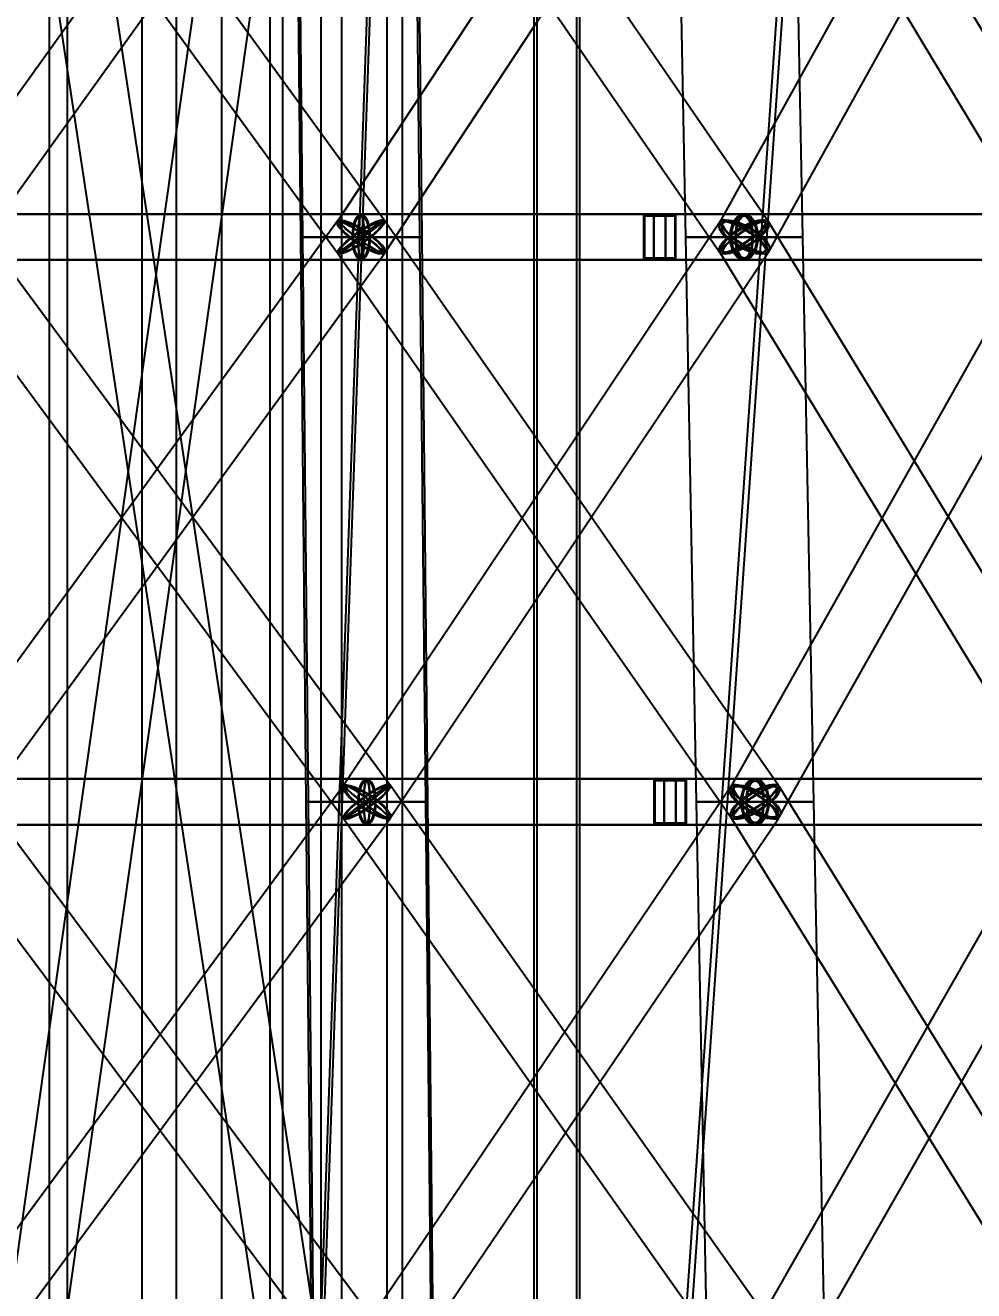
# Model space of a CAD drawing. Header units: millimetres. Extents: x -123812 to 252100, y -3000 to 639000.
# Drawn here: x 665 to 9060, y 355672 to 366874 of the extents above; entities that cross this region are included whole.
import ezdxf

# ---------------------------------------------------------------- set-up
doc = ezdxf.new("R2010")
doc.units = ezdxf.units.MM
for name, color, linetype, lineweight in [('D-STR-CORE', 7, 'Continuous', 25), ('D-STR-DECK', 7, 'Continuous', 25), ('D-STR-DIM', 7, 'Continuous', 13), ('D-STR-STRC', 7, 'Continuous', 25)]:
    doc.layers.add(name, color=color, linetype=linetype, lineweight=lineweight)
doc.styles.add('OpenSansCondensed-Light', font='OpenSansCondensed-Light.ttf')
doc.styles.add('TOWER_UNICODE', font='Arial Unicode.ttf')
doc.dimstyles.new('EZDXF', dxfattribs={"dimtxt": 0.25, "dimasz": 0.175, "dimexe": 0.375, "dimexo": 0.125, "dimgap": 0.1, "dimtad": 1, "dimlfac": 100, "dimzin": 12, "dimdsep": 46, "dimtxsty": 'OpenSansCondensed-Light', "dimblk": 'ARCHTICK', "dimcen": 2.5, "dimazin": 3, "dimtfac": 0.5, "dimtmove": 2, "dimatfit": 3})

# ---------------------------------------------------------------- blocks, each defined once
blk = doc.blocks.new('_ARCHTICK')
at = {"color": 0, "linetype": 'BYBLOCK', "const_width": 0.15}
blk.add_lwpolyline([(-0.5, -0.5), (0.5, 0.5)], dxfattribs=at)

msp = doc.modelspace()

# ---------------------------------------------------------------- linework, layer by layer
at = {"layer": 'D-STR-CORE'}
for points in [[(0, 100000), (0, 375000), (1035.3, 375000), (1035.3, 100000)], [(0, 100000), (0, 375000), (1035.3, 375000), (1035.3, 100000)], [(880, 100000), (880, 375000), (2000, 375000), (2000, 100000)], [(880, 100000), (880, 375000), (2000, 375000), (2000, 100000)], [(1700, 100000), (1700, 375000), (2828.4, 375000), (2828.4, 100000)], [(1700, 100000), (1700, 375000), (2828.4, 375000), (2828.4, 100000)], [(2404.2, 100000), (2404.2, 375000), (3464.1, 375000), (3464.1, 100000)], [(2404.2, 100000), (2404.2, 375000), (3464.1, 375000), (3464.1, 100000)], [(2944.5, 100000), (2944.5, 375000), (3863.7, 375000), (3863.7, 100000)], [(2944.5, 100000), (2944.5, 375000), (3863.7, 375000), (3863.7, 100000)], [(3284.1, 100000), (3284.1, 375000), (4000, 375000), (4000, 100000)], [(3284.1, 100000), (3284.1, 375000), (4000, 375000), (4000, 100000)]]:
    msp.add_lwpolyline(points, close=True, dxfattribs=at)
at = {"layer": 'D-STR-DECK'}
for points in [[(0, 355000), (0, 369000), (0, 371000), (3772.2, 371000), (3785.3, 369000), (3292.1, 355000)], [(0, 355000), (0, 369000), (0, 371000), (3772.2, 371000), (3785.3, 369000), (3292.1, 355000)], [(3268.6, 355000), (3761.8, 369000), (3748.7, 371000), (7479.9, 371000), (7505.8, 369000), (6527.8, 355000)], [(3268.6, 355000), (3761.8, 369000), (3748.7, 371000), (7479.9, 371000), (7505.8, 369000), (6527.8, 355000)], [(6481.3, 355000), (7459.2, 369000), (7433.3, 371000), (11059.6, 371000), (11097.8, 369000), (9651.9, 355000)], [(6481.3, 355000), (7459.2, 369000), (7433.3, 371000), (11059.6, 371000), (11097.8, 369000), (9651.9, 355000)]]:
    msp.add_lwpolyline(points, close=True, dxfattribs=at)
at = {"layer": 'D-STR-STRC'}
for points in [[(5572.6, 350000), (5572.6, 375000), (5565.6, 375012.7), (5545.3, 375024.5), (5513, 375034.6), (5471, 375042.4), (5421.9, 375047.2), (5369.4, 375048.9), (5316.8, 375047.2), (5267.8, 375042.4), (5225.7, 375034.6), (5193.4, 375024.5), (5173.1, 375012.7), (5166.2, 375000), (5166.2, 350000)], [(251.5, 349964.4), (3788.7, 374964.4), (3780.1, 374965.9), (3755, 374969.6), (3715, 374975.5), (3662.9, 374983), (3602.3, 374991.7), (3537.2, 375000.9), (3472.1, 375010.1), (3411.4, 375018.6), (3359.4, 375025.8), (3319.4, 375031.3), (3294.3, 375034.6), (3285.7, 375035.6), (-251.5, 350035.6)], [(-251.1, 374962), (3537.7, 349962), (3546.2, 349962), (3571.3, 349964.6), (3611.2, 349969.7), (3663.3, 349976.8), (3723.8, 349985.5), (3788.8, 349995.2), (3853.8, 350005.2), (3914.4, 350014.9), (3966.4, 350023.5), (4006.3, 350030.5), (4031.4, 350035.5), (4040, 350038), (251.1, 375038)], [(206.9, 364855.4), (3794.4, 369855.4), (3785.4, 369870.3), (3763, 369894.1), (3728.6, 369925.1), (3684.6, 369961.2), (3633.9, 370000), (3580.1, 370038.8), (3526.9, 370074.9), (3477.7, 370105.9), (3436, 370129.7), (3404.7, 370144.6), (3385.8, 370149.7), (3380.7, 370144.6), (-206.9, 365144.6)], [(-204.5, 369850.3), (3433.3, 364850.3), (3445.4, 364855.4), (3470.6, 364870.3), (3507.2, 364894.1), (3552.7, 364925.1), (3604, 364961.2), (3657.6, 365000), (3709.9, 365038.8), (3757.3, 365074.9), (3796.5, 365105.9), (3824.9, 365129.7), (3840.5, 365144.6), (3842.4, 365149.7), (204.5, 370149.7)], [(3378.8, 369855.4), (6819, 364855.4), (6834.3, 364850.3), (6862.8, 364855.4), (6902.6, 364870.3), (6950.9, 364894.1), (7004.4, 364925.1), (7059.5, 364961.2), (7112.4, 365000), (7159.6, 365038.8), (7197.8, 365074.9), (7224.4, 365105.9), (7237.6, 365129.7), (7236.5, 365144.6), (3796.3, 370144.6)], [(6723.4, 370144.6), (3430.7, 365144.6), (3422.8, 365129.7), (3429.5, 365105.9), (3450.5, 365074.9), (3484.2, 365038.8), (3528.4, 365000), (3580, 364961.2), (3635.6, 364925.1), (3691.4, 364894.1), (3743.5, 364870.3), (3788.3, 364855.4), (3823, 364850.3), (3845, 364855.4), (7137.7, 369855.4)], [(6712.2, 369870.3), (9720.4, 364870.3), (9738.2, 364855.4), (9769.6, 364850.3), (9812.6, 364855.4), (9864.2, 364870.3), (9920.8, 364894.1), (9978.7, 364925.1), (10033.9, 364961.2), (10082.5, 365000), (10121.4, 365038.8), (10147.9, 365074.9), (10160, 365105.9), (10157.1, 365129.7), (7148.9, 370129.7)], [(9583.7, 370129.7), (6810.2, 365129.7), (6800.8, 365105.9), (6806.9, 365074.9), (6828, 365038.8), (6862.7, 365000), (6908.7, 364961.2), (6962.8, 364925.1), (7021.3, 364894.1), (7080.3, 364870.3), (7135.7, 364855.4), (7183.7, 364850.3), (7221.1, 364855.4), (7245.4, 364870.3), (10018.9, 369870.3)], [(0, 364796.8), (3637.8, 364796.8), (3644.7, 364803.7), (3651.1, 364824), (3656.6, 364856.3), (3660.8, 364898.4), (3663.5, 364947.4), (3664.4, 365000), (3663.5, 365052.6), (3660.8, 365101.6), (3656.6, 365143.7), (3651.1, 365176), (3644.7, 365196.3), (3637.8, 365203.2), (0, 365203.2)], [(0, 364796.8), (3637.8, 364796.8), (3644.7, 364803.7), (3651.1, 364824), (3656.6, 364856.3), (3660.8, 364898.4), (3663.5, 364947.4), (3664.4, 365000), (3663.5, 365052.6), (3660.8, 365101.6), (3656.6, 365143.7), (3651.1, 365176), (3644.7, 365196.3), (3637.8, 365203.2), (0, 365203.2)], [(9938.8, 365203.2), (7027.8, 365203.2), (6995.8, 365196.3), (6965.9, 365176), (6940.3, 365143.7), (6920.7, 365101.6), (6908.3, 365052.6), (6904.1, 365000), (6908.3, 364947.4), (6920.7, 364898.4), (6940.3, 364856.3), (6965.9, 364824), (6995.8, 364803.7), (7027.8, 364796.8), (9938.8, 364796.8)], [(9938.8, 365203.2), (7027.8, 365203.2), (6995.8, 365196.3), (6965.9, 365176), (6940.3, 365143.7), (6920.7, 365101.6), (6908.3, 365052.6), (6904.1, 365000), (6908.3, 364947.4), (6920.7, 364898.4), (6940.3, 364856.3), (6965.9, 364824), (6995.8, 364803.7), (7027.8, 364796.8), (9938.8, 364796.8)], [(205.9, 359854.1), (3843.7, 364854.1), (3834.8, 364869.2), (3812.5, 364893.2), (3778.3, 364924.5), (3734.5, 364960.9), (3684.1, 365000), (3630.5, 365039.1), (3577.5, 365075.5), (3528.6, 365106.8), (3487.1, 365130.8), (3455.9, 365145.9), (3437.1, 365151.1), (3431.9, 365145.9), (-205.9, 360145.9)], [(-203.5, 364848.9), (3484.6, 359848.9), (3496.7, 359854.1), (3521.9, 359869.2), (3558.4, 359893.2), (3603.7, 359924.5), (3654.8, 359960.9), (3708.2, 360000), (3760.2, 360039.1), (3807.3, 360075.5), (3846.2, 360106.8), (3874.4, 360130.8), (3890, 360145.9), (3891.7, 360151.1), (203.5, 365151.1)], [(10293.9, 360130.8), (7245.4, 365130.8), (7227.5, 365145.9), (7196, 365151.1), (7153, 365145.9), (7101.5, 365130.8), (7045, 365106.8), (6987.3, 365075.5), (6932.3, 365039.1), (6883.9, 365000), (6845.2, 364960.9), (6819, 364924.5), (6807, 364893.2), (6810.1, 364869.2), (9858.6, 359869.2)], [(9721.8, 365130.8), (6908.1, 360130.8), (6898.6, 360106.8), (6904.5, 360075.5), (6925.5, 360039.1), (6960.1, 360000), (7005.9, 359960.9), (7059.8, 359924.5), (7118.2, 359893.2), (7177, 359869.2), (7232.3, 359854.1), (7280.3, 359848.9), (7317.7, 359854.1), (7341.9, 359869.2), (10155.7, 364869.2)], [(204.9, 354852.8), (3893.1, 359852.8), (3884.3, 359868), (3862, 359892.2), (3828, 359923.8), (3784.4, 359960.6), (3734.2, 360000), (3680.9, 360039.4), (3628.1, 360076.2), (3579.4, 360107.8), (3538.1, 360132), (3507.1, 360147.2), (3488.3, 360152.4), (3483.2, 360147.2), (-204.9, 355147.2)], [(-202.6, 359847.6), (3535.9, 354847.6), (3548.1, 354852.8), (3573.2, 354868), (3609.5, 354892.2), (3654.7, 354923.8), (3705.6, 354960.6), (3758.7, 355000), (3810.4, 355039.4), (3857.2, 355076.2), (3896, 355107.8), (3924, 355132), (3939.4, 355147.2), (3941, 355152.4), (202.6, 360152.4)], [(0, 359796.8), (3688.2, 359796.8), (3695, 359803.7), (3701.4, 359824), (3706.9, 359856.3), (3711.1, 359898.4), (3713.8, 359947.4), (3714.7, 360000), (3713.8, 360052.6), (3711.1, 360101.6), (3706.9, 360143.7), (3701.4, 360176), (3695, 360196.3), (3688.2, 360203.2), (0, 360203.2)], [(0, 359796.8), (3688.2, 359796.8), (3695, 359803.7), (3701.4, 359824), (3706.9, 359856.3), (3711.1, 359898.4), (3713.8, 359947.4), (3714.7, 360000), (3713.8, 360052.6), (3711.1, 360101.6), (3706.9, 360143.7), (3701.4, 360176), (3695, 360196.3), (3688.2, 360203.2), (0, 360203.2)], [(7429.2, 355147.2), (3895.1, 360147.2), (3879.6, 360152.4), (3851.1, 360147.2), (3811.5, 360132), (3763.5, 360107.8), (3710.3, 360076.2), (3655.6, 360039.4), (3603.2, 360000), (3556.5, 359960.6), (3518.8, 359923.8), (3492.7, 359892.2), (3479.8, 359868), (3481.2, 359852.8), (7015.3, 354852.8)], [(3944, 354852.8), (7330.5, 359852.8), (7338.5, 359868), (7331.9, 359892.2), (7311.3, 359923.8), (7277.9, 359960.6), (7234.1, 360000), (7182.9, 360039.4), (7127.8, 360076.2), (7072.4, 360107.8), (7020.7, 360132), (6976, 360147.2), (6941.5, 360152.4), (6919.5, 360147.2), (3533, 355147.2)], [(10430.7, 355132), (7342, 360132), (7323.9, 360147.2), (7292.3, 360152.4), (7249.4, 360147.2), (7197.9, 360132), (7141.5, 360107.8), (7083.9, 360076.2), (7029.2, 360039.4), (6980.9, 360000), (6942.5, 359960.6), (6916.6, 359923.8), (6904.8, 359892.2), (6908, 359868), (9996.8, 354868)], [(10076.3, 360203.2), (7125, 360203.2), (7093, 360196.3), (7063.1, 360176), (7037.5, 360143.7), (7017.9, 360101.6), (7005.5, 360052.6), (7001.3, 360000), (7005.5, 359947.4), (7017.9, 359898.4), (7037.5, 359856.3), (7063.1, 359824), (7093, 359803.7), (7125, 359796.8), (10076.3, 359796.8)], [(10076.3, 360203.2), (7125, 360203.2), (7093, 360196.3), (7063.1, 360176), (7037.5, 360143.7), (7017.9, 360101.6), (7005.5, 360052.6), (7001.3, 360000), (7005.5, 359947.4), (7017.9, 359898.4), (7037.5, 359856.3), (7063.1, 359824), (7093, 359803.7), (7125, 359796.8), (10076.3, 359796.8)], [(7438.5, 354868), (10292.6, 359868), (10302.1, 359892.2), (10296.3, 359923.8), (10275.5, 359960.6), (10241.1, 360000), (10195.4, 360039.4), (10141.7, 360076.2), (10083.4, 360107.8), (10024.7, 360132), (9969.6, 360147.2), (9921.6, 360152.4), (9884.3, 360147.2), (9860, 360132), (7005.9, 355132)]]:
    msp.add_lwpolyline(points, dxfattribs=at)
for points in [[(5191.6, 350000), (5547.2, 350000), (5547.2, 375000), (5191.6, 375000)], [(5191.6, 350000), (5547.2, 350000), (5547.2, 375000), (5191.6, 375000)], [(3050.2, 370000), (3099.4, 365000), (4176.3, 365000), (4124.8, 370000)], [(3067.6, 370000), (3117.4, 365000), (4158.2, 365000), (4107.5, 370000)], [(6410.6, 370000), (6507.4, 365000), (7548.2, 365000), (7450.5, 370000)], [(6410.6, 370000), (6507.4, 365000), (7548.2, 365000), (7450.5, 370000)], [(-51.8, 364800), (6331.9, 364800), (6331.9, 365200), (-51.8, 365200)], [(-51.8, 364800), (6331.9, 364800), (6331.9, 365200), (-51.8, 365200)], [(3560.1, 365000), (3562.7, 364947.4), (3570.5, 364898.4), (3582.9, 364856.3), (3599, 364824), (3617.7, 364803.7), (3637.8, 364796.8), (7027.8, 364796.8), (7047.9, 364803.7), (7066.7, 364824), (7082.8, 364856.3), (7095.1, 364898.4), (7102.9, 364947.4), (7105.5, 365000), (7102.9, 365052.6), (7095.1, 365101.6), (7082.8, 365143.7), (7066.7, 365176), (7047.9, 365196.3), (7027.8, 365203.2), (3637.8, 365203.2), (3617.7, 365196.3), (3599, 365176), (3582.9, 365143.7), (3570.5, 365101.6), (3562.7, 365052.6)], [(3715.6, 365000), (3713, 364947.4), (3705.2, 364898.4), (3692.8, 364856.3), (3676.7, 364824), (3658, 364803.7), (3637.8, 364796.8), (3617.7, 364803.7), (3599, 364824), (3582.9, 364856.3), (3570.5, 364898.4), (3562.7, 364947.4), (3560.1, 365000), (3562.7, 365052.6), (3570.5, 365101.6), (3582.9, 365143.7), (3599, 365176), (3617.7, 365196.3), (3637.8, 365203.2), (3658, 365196.3), (3676.7, 365176), (3692.8, 365143.7), (3705.2, 365101.6), (3713, 365052.6)], [(3560.1, 365000), (3562.7, 364947.4), (3570.5, 364898.4), (3582.9, 364856.3), (3599, 364824), (3617.7, 364803.7), (3637.8, 364796.8), (7027.8, 364796.8), (7047.9, 364803.7), (7066.7, 364824), (7082.8, 364856.3), (7095.1, 364898.4), (7102.9, 364947.4), (7105.5, 365000), (7102.9, 365052.6), (7095.1, 365101.6), (7082.8, 365143.7), (7066.7, 365176), (7047.9, 365196.3), (7027.8, 365203.2), (3637.8, 365203.2), (3617.7, 365196.3), (3599, 365176), (3582.9, 365143.7), (3570.5, 365101.6), (3562.7, 365052.6)], [(3715.6, 365000), (3713, 364947.4), (3705.2, 364898.4), (3692.8, 364856.3), (3676.7, 364824), (3658, 364803.7), (3637.8, 364796.8), (3617.7, 364803.7), (3599, 364824), (3582.9, 364856.3), (3570.5, 364898.4), (3562.7, 364947.4), (3560.1, 365000), (3562.7, 365052.6), (3570.5, 365101.6), (3582.9, 365143.7), (3599, 365176), (3617.7, 365196.3), (3637.8, 365203.2), (3658, 365196.3), (3676.7, 365176), (3692.8, 365143.7), (3705.2, 365101.6), (3713, 365052.6)], [(3709.5, 365000), (3707, 364951.5), (3699.9, 364906.4), (3688.5, 364867.6), (3673.7, 364837.9), (3656.4, 364819.2), (3637.8, 364812.8), (3619.3, 364819.2), (3602, 364837.9), (3587.2, 364867.6), (3575.8, 364906.4), (3568.6, 364951.5), (3566.2, 365000), (3568.6, 365048.5), (3575.8, 365093.6), (3587.2, 365132.4), (3602, 365162.1), (3619.3, 365180.8), (3637.8, 365187.2), (3656.4, 365180.8), (3673.7, 365162.1), (3688.5, 365132.4), (3699.9, 365093.6), (3707, 365048.5)], [(3709.5, 365000), (3707, 364951.5), (3699.9, 364906.4), (3688.5, 364867.6), (3673.7, 364837.9), (3656.4, 364819.2), (3637.8, 364812.8), (3619.3, 364819.2), (3602, 364837.9), (3587.2, 364867.6), (3575.8, 364906.4), (3568.6, 364951.5), (3566.2, 365000), (3568.6, 365048.5), (3575.8, 365093.6), (3587.2, 365132.4), (3602, 365162.1), (3619.3, 365180.8), (3637.8, 365187.2), (3656.4, 365180.8), (3673.7, 365162.1), (3688.5, 365132.4), (3699.9, 365093.6), (3707, 365048.5)], [(3664.4, 365000), (3663.5, 364947.4), (3660.8, 364898.4), (3656.6, 364856.3), (3651.1, 364824), (3644.7, 364803.7), (3637.8, 364796.8), (3631, 364803.7), (3624.6, 364824), (3619.1, 364856.3), (3614.9, 364898.4), (3612.2, 364947.4), (3611.3, 365000), (3612.2, 365052.6), (3614.9, 365101.6), (3619.1, 365143.7), (3624.6, 365176), (3631, 365196.3), (3637.8, 365203.2), (3644.7, 365196.3), (3651.1, 365176), (3656.6, 365143.7), (3660.8, 365101.6), (3663.5, 365052.6)], [(3664.4, 365000), (3663.5, 364947.4), (3660.8, 364898.4), (3656.6, 364856.3), (3651.1, 364824), (3644.7, 364803.7), (3637.8, 364796.8), (3631, 364803.7), (3624.6, 364824), (3619.1, 364856.3), (3614.9, 364898.4), (3612.2, 364947.4), (3611.3, 365000), (3612.2, 365052.6), (3614.9, 365101.6), (3619.1, 365143.7), (3624.6, 365176), (3631, 365196.3), (3637.8, 365203.2), (3644.7, 365196.3), (3651.1, 365176), (3656.6, 365143.7), (3660.8, 365101.6), (3663.5, 365052.6)], [(3662.3, 365000), (3661.4, 364951.5), (3659, 364906.4), (3655.1, 364867.6), (3650.1, 364837.9), (3644.2, 364819.2), (3637.8, 364812.8), (3631.5, 364819.2), (3625.6, 364837.9), (3620.6, 364867.6), (3616.7, 364906.4), (3614.2, 364951.5), (3613.4, 365000), (3614.2, 365048.5), (3616.7, 365093.6), (3620.6, 365132.4), (3625.6, 365162.1), (3631.5, 365180.8), (3637.8, 365187.2), (3644.2, 365180.8), (3650.1, 365162.1), (3655.1, 365132.4), (3659, 365093.6), (3661.4, 365048.5)], [(3662.3, 365000), (3661.4, 364951.5), (3659, 364906.4), (3655.1, 364867.6), (3650.1, 364837.9), (3644.2, 364819.2), (3637.8, 364812.8), (3631.5, 364819.2), (3625.6, 364837.9), (3620.6, 364867.6), (3616.7, 364906.4), (3614.2, 364951.5), (3613.4, 365000), (3614.2, 365048.5), (3616.7, 365093.6), (3620.6, 365132.4), (3625.6, 365162.1), (3631.5, 365180.8), (3637.8, 365187.2), (3644.2, 365180.8), (3650.1, 365162.1), (3655.1, 365132.4), (3659, 365093.6), (3661.4, 365048.5)], [(6138.7, 364800), (11018.9, 364800), (11018.9, 365200), (6138.7, 365200)], [(6138.7, 365200), (6421.5, 365200), (6421.5, 364800), (6138.7, 364800)], [(6138.7, 364800), (11018.9, 364800), (11018.9, 365200), (6138.7, 365200)], [(6138.7, 365200), (6421.5, 365200), (6421.5, 364800), (6138.7, 364800)], [(6147.2, 365188), (6413.1, 365188), (6413.1, 364812), (6147.2, 364812)], [(6147.2, 365188), (6413.1, 365188), (6413.1, 364812), (6147.2, 364812)], [(6228.4, 365200), (6331.9, 365200), (6331.9, 364800), (6228.4, 364800)], [(6228.4, 365200), (6331.9, 365200), (6331.9, 364800), (6228.4, 364800)], [(6231.5, 365188), (6328.8, 365188), (6328.8, 364812), (6231.5, 364812)], [(6231.5, 365188), (6328.8, 365188), (6328.8, 364812), (6231.5, 364812)], [(7151.5, 365000), (7147.3, 364947.4), (7134.9, 364898.4), (7115.2, 364856.3), (7089.6, 364824), (7059.8, 364803.7), (7027.8, 364796.8), (6995.8, 364803.7), (6965.9, 364824), (6940.3, 364856.3), (6920.7, 364898.4), (6908.3, 364947.4), (6904.1, 365000), (6908.3, 365052.6), (6920.7, 365101.6), (6940.3, 365143.7), (6965.9, 365176), (6995.8, 365196.3), (7027.8, 365203.2), (7059.8, 365196.3), (7089.6, 365176), (7115.2, 365143.7), (7134.9, 365101.6), (7147.3, 365052.6)], [(7151.5, 365000), (7147.3, 364947.4), (7134.9, 364898.4), (7115.2, 364856.3), (7089.6, 364824), (7059.8, 364803.7), (7027.8, 364796.8), (6995.8, 364803.7), (6965.9, 364824), (6940.3, 364856.3), (6920.7, 364898.4), (6908.3, 364947.4), (6904.1, 365000), (6908.3, 365052.6), (6920.7, 365101.6), (6940.3, 365143.7), (6965.9, 365176), (6995.8, 365196.3), (7027.8, 365203.2), (7059.8, 365196.3), (7089.6, 365176), (7115.2, 365143.7), (7134.9, 365101.6), (7147.3, 365052.6)], [(7141.7, 365000), (7137.9, 364951.5), (7126.5, 364906.4), (7108.4, 364867.6), (7084.8, 364837.9), (7057.3, 364819.2), (7027.8, 364812.8), (6998.3, 364819.2), (6970.8, 364837.9), (6947.2, 364867.6), (6929.1, 364906.4), (6917.7, 364951.5), (6913.8, 365000), (6917.7, 365048.5), (6929.1, 365093.6), (6947.2, 365132.4), (6970.8, 365162.1), (6998.3, 365180.8), (7027.8, 365187.2), (7057.3, 365180.8), (7084.8, 365162.1), (7108.4, 365132.4), (7126.5, 365093.6), (7137.9, 365048.5)], [(7141.7, 365000), (7137.9, 364951.5), (7126.5, 364906.4), (7108.4, 364867.6), (7084.8, 364837.9), (7057.3, 364819.2), (7027.8, 364812.8), (6998.3, 364819.2), (6970.8, 364837.9), (6947.2, 364867.6), (6929.1, 364906.4), (6917.7, 364951.5), (6913.8, 365000), (6917.7, 365048.5), (6929.1, 365093.6), (6947.2, 365132.4), (6970.8, 365162.1), (6998.3, 365180.8), (7027.8, 365187.2), (7057.3, 365180.8), (7084.8, 365162.1), (7108.4, 365132.4), (7126.5, 365093.6), (7137.9, 365048.5)], [(7105.5, 365000), (7102.9, 364947.4), (7095.1, 364898.4), (7082.8, 364856.3), (7066.7, 364824), (7047.9, 364803.7), (7027.8, 364796.8), (7007.7, 364803.7), (6988.9, 364824), (6972.8, 364856.3), (6960.4, 364898.4), (6952.7, 364947.4), (6950, 365000), (6952.7, 365052.6), (6960.4, 365101.6), (6972.8, 365143.7), (6988.9, 365176), (7007.7, 365196.3), (7027.8, 365203.2), (7047.9, 365196.3), (7066.7, 365176), (7082.8, 365143.7), (7095.1, 365101.6), (7102.9, 365052.6)], [(7105.5, 365000), (7102.9, 364947.4), (7095.1, 364898.4), (7082.8, 364856.3), (7066.7, 364824), (7047.9, 364803.7), (7027.8, 364796.8), (7007.7, 364803.7), (6988.9, 364824), (6972.8, 364856.3), (6960.4, 364898.4), (6952.7, 364947.4), (6950, 365000), (6952.7, 365052.6), (6960.4, 365101.6), (6972.8, 365143.7), (6988.9, 365176), (7007.7, 365196.3), (7027.8, 365203.2), (7047.9, 365196.3), (7066.7, 365176), (7082.8, 365143.7), (7095.1, 365101.6), (7102.9, 365052.6)], [(7099.4, 365000), (7097, 364951.5), (7089.8, 364906.4), (7078.4, 364867.6), (7063.6, 364837.9), (7046.3, 364819.2), (7027.8, 364812.8), (7009.2, 364819.2), (6992, 364837.9), (6977.1, 364867.6), (6965.7, 364906.4), (6958.6, 364951.5), (6956.1, 365000), (6958.6, 365048.5), (6965.7, 365093.6), (6977.1, 365132.4), (6992, 365162.1), (7009.2, 365180.8), (7027.8, 365187.2), (7046.3, 365180.8), (7063.6, 365162.1), (7078.4, 365132.4), (7089.8, 365093.6), (7097, 365048.5)], [(7099.4, 365000), (7097, 364951.5), (7089.8, 364906.4), (7078.4, 364867.6), (7063.6, 364837.9), (7046.3, 364819.2), (7027.8, 364812.8), (7009.2, 364819.2), (6992, 364837.9), (6977.1, 364867.6), (6965.7, 364906.4), (6958.6, 364951.5), (6956.1, 365000), (6958.6, 365048.5), (6965.7, 365093.6), (6977.1, 365132.4), (6992, 365162.1), (7009.2, 365180.8), (7027.8, 365187.2), (7046.3, 365180.8), (7063.6, 365162.1), (7078.4, 365132.4), (7089.8, 365093.6), (7097, 365048.5)], [(3528.4, 365000), (3580, 364961.2), (3635.6, 364925.1), (3691.4, 364894.1), (3743.5, 364870.3), (3788.3, 364855.4), (3823, 364850.3), (3845, 364855.4), (3852.9, 364870.3), (3846.2, 364894.1), (3825.2, 364925.1), (3791.5, 364961.2), (3747.3, 365000), (3695.7, 365038.8), (3640.1, 365074.9), (3584.3, 365105.9), (3532.2, 365129.7), (3487.3, 365144.6), (3452.7, 365149.7), (3430.7, 365144.6), (3422.8, 365129.7), (3429.5, 365105.9), (3450.5, 365074.9), (3484.2, 365038.8)], [(3428.8, 364869.2), (3430, 364854.1), (6917.1, 359854.1), (6932.5, 359848.9), (6961.1, 359854.1), (7000.7, 359869.2), (7048.9, 359893.2), (7102.2, 359924.5), (7157.1, 359960.9), (7209.8, 360000), (7256.8, 360039.1), (7294.7, 360075.5), (7321.1, 360106.8), (7334.1, 360130.8), (7332.9, 360145.9), (3845.7, 365145.9), (3830.3, 365151.1), (3801.8, 365145.9), (3762.1, 365130.8), (3713.9, 365106.8), (3660.6, 365075.5), (3605.7, 365039.1), (3553, 365000), (3506.1, 364960.9), (3468.1, 364924.5), (3441.8, 364893.2)], [(3722.7, 365000), (3670, 364960.9), (3615.1, 364924.5), (3561.8, 364893.2), (3513.6, 364869.2), (3473.9, 364854.1), (3445.4, 364848.9), (3430, 364854.1), (3428.8, 364869.2), (3441.8, 364893.2), (3468.1, 364924.5), (3506.1, 364960.9), (3553, 365000), (3605.7, 365039.1), (3660.6, 365075.5), (3713.9, 365106.8), (3762.1, 365130.8), (3801.8, 365145.9), (3830.3, 365151.1), (3845.7, 365145.9), (3846.9, 365130.8), (3833.9, 365106.8), (3807.5, 365075.5), (3769.6, 365039.1)], [(3684.1, 365000), (3734.5, 364960.9), (3778.3, 364924.5), (3812.5, 364893.2), (3834.8, 364869.2), (3843.7, 364854.1), (3838.6, 364848.9), (3819.8, 364854.1), (3788.6, 364869.2), (3747.1, 364893.2), (3698.2, 364924.5), (3645.2, 364960.9), (3591.6, 365000), (3541.2, 365039.1), (3497.4, 365075.5), (3463.2, 365106.8), (3440.9, 365130.8), (3431.9, 365145.9), (3437.1, 365151.1), (3455.9, 365145.9), (3487.1, 365130.8), (3528.6, 365106.8), (3577.5, 365075.5), (3630.5, 365039.1)], [(3618, 365000), (3565.8, 364961.2), (3518.4, 364925.1), (3479.2, 364894.1), (3450.8, 364870.3), (3435.1, 364855.4), (3433.3, 364850.3), (3445.4, 364855.4), (3470.6, 364870.3), (3507.2, 364894.1), (3552.7, 364925.1), (3604, 364961.2), (3657.6, 365000), (3709.9, 365038.8), (3757.3, 365074.9), (3796.5, 365105.9), (3824.9, 365129.7), (3840.5, 365144.6), (3842.4, 365149.7), (3830.3, 365144.6), (3805.1, 365129.7), (3768.5, 365105.9), (3723, 365074.9), (3671.7, 365038.8)], [(3539.2, 365000), (3585.7, 364965.1), (3635.8, 364932.5), (3686.1, 364904.5), (3733.1, 364883.1), (3773.5, 364869.6), (3804.8, 364865), (3824.6, 364869.6), (3831.7, 364883.1), (3825.7, 364904.5), (3806.8, 364932.5), (3776.4, 364965.1), (3736.5, 365000), (3690, 365034.9), (3639.9, 365067.5), (3589.6, 365095.5), (3542.6, 365116.9), (3502.2, 365130.4), (3470.9, 365135), (3451.1, 365130.4), (3443.9, 365116.9), (3450, 365095.5), (3468.9, 365067.5), (3499.3, 365034.9)], [(3714.3, 365000), (3666.8, 364964.7), (3617.3, 364931.9), (3569.2, 364903.7), (3525.8, 364882), (3490, 364868.4), (3464.3, 364863.8), (3450.4, 364868.4), (3449.3, 364882), (3461.1, 364903.7), (3484.8, 364931.9), (3519.1, 364964.7), (3561.4, 365000), (3608.9, 365035.3), (3658.4, 365068.1), (3706.5, 365096.3), (3749.9, 365118), (3785.6, 365131.6), (3811.4, 365136.2), (3825.2, 365131.6), (3826.4, 365118), (3814.6, 365096.3), (3790.8, 365068.1), (3756.6, 365035.3)], [(3679.5, 365000), (3725, 364964.7), (3764.4, 364931.9), (3795.3, 364903.7), (3815.4, 364882), (3823.5, 364868.4), (3818.9, 364863.8), (3801.9, 364868.4), (3773.8, 364882), (3736.4, 364903.7), (3692.3, 364931.9), (3644.4, 364964.7), (3596.2, 365000), (3550.7, 365035.3), (3511.2, 365068.1), (3480.4, 365096.3), (3460.2, 365118), (3452.2, 365131.6), (3456.8, 365136.2), (3473.8, 365131.6), (3501.9, 365118), (3539.3, 365096.3), (3583.4, 365068.1), (3631.3, 365035.3)], [(3620, 365000), (3572.9, 364965.1), (3530.2, 364932.5), (3494.8, 364904.5), (3469.2, 364883.1), (3455.1, 364869.6), (3453.4, 364865), (3464.3, 364869.6), (3487.1, 364883.1), (3520.1, 364904.5), (3561.1, 364932.5), (3607.4, 364965.1), (3655.7, 365000), (3702.8, 365034.9), (3745.5, 365067.5), (3780.9, 365095.5), (3806.5, 365116.9), (3820.6, 365130.4), (3822.3, 365135), (3811.4, 365130.4), (3788.6, 365116.9), (3755.6, 365095.5), (3714.6, 365067.5), (3668.3, 365034.9)], [(3473.9, 360130.8), (3480.6, 360106.8), (3501.4, 360075.5), (3534.9, 360039.1), (3578.9, 360000), (3630.3, 359960.9), (3685.7, 359924.5), (3741.2, 359893.2), (3793.1, 359869.2), (3837.9, 359854.1), (3872.5, 359848.9), (3894.5, 359854.1), (7234.1, 364854.1), (7242, 364869.2), (7235.4, 364893.2), (7214.6, 364924.5), (7181.1, 364960.9), (7137.1, 365000), (7085.6, 365039.1), (7030.3, 365075.5), (6974.7, 365106.8), (6922.8, 365130.8), (6878, 365145.9), (6843.5, 365151.1), (6821.5, 365145.9), (3481.9, 360145.9)], [(6862.7, 365000), (6908.7, 364961.2), (6962.8, 364925.1), (7021.3, 364894.1), (7080.3, 364870.3), (7135.7, 364855.4), (7183.7, 364850.3), (7221.1, 364855.4), (7245.4, 364870.3), (7254.8, 364894.1), (7248.7, 364925.1), (7227.6, 364961.2), (7192.8, 365000), (7146.8, 365038.8), (7092.7, 365074.9), (7034.2, 365105.9), (6975.3, 365129.7), (6919.9, 365144.6), (6871.8, 365149.7), (6834.4, 365144.6), (6810.2, 365129.7), (6800.8, 365105.9), (6806.9, 365074.9), (6828, 365038.8)], [(7171.7, 365000), (7123.2, 364960.9), (7068.3, 364924.5), (7010.6, 364893.2), (6954, 364869.2), (6902.5, 364854.1), (6859.5, 364848.9), (6828, 364854.1), (6810.1, 364869.2), (6807, 364893.2), (6819, 364924.5), (6845.2, 364960.9), (6883.9, 365000), (6932.3, 365039.1), (6987.3, 365075.5), (7045, 365106.8), (7101.5, 365130.8), (7153, 365145.9), (7196, 365151.1), (7227.5, 365145.9), (7245.4, 365130.8), (7248.5, 365106.8), (7236.5, 365075.5), (7210.3, 365039.1)], [(7137.1, 365000), (7181.1, 364960.9), (7214.6, 364924.5), (7235.4, 364893.2), (7242, 364869.2), (7234.1, 364854.1), (7212.1, 364848.9), (7177.5, 364854.1), (7132.7, 364869.2), (7080.8, 364893.2), (7025.3, 364924.5), (6969.9, 364960.9), (6918.5, 365000), (6874.5, 365039.1), (6841, 365075.5), (6820.2, 365106.8), (6813.5, 365130.8), (6821.5, 365145.9), (6843.5, 365151.1), (6878, 365145.9), (6922.8, 365130.8), (6974.7, 365106.8), (7030.3, 365075.5), (7085.6, 365039.1)], [(6943.1, 365000), (6895.9, 364961.2), (6857.7, 364925.1), (6831.1, 364894.1), (6817.9, 364870.3), (6819, 364855.4), (6834.3, 364850.3), (6862.8, 364855.4), (6902.6, 364870.3), (6950.9, 364894.1), (7004.4, 364925.1), (7059.5, 364961.2), (7112.4, 365000), (7159.6, 365038.8), (7197.8, 365074.9), (7224.4, 365105.9), (7237.6, 365129.7), (7236.5, 365144.6), (7221.2, 365149.7), (7192.7, 365144.6), (7153, 365129.7), (7104.7, 365105.9), (7051.2, 365074.9), (6996.1, 365038.8)], [(6879, 365000), (6920.4, 364965.1), (6969.2, 364932.5), (7022, 364904.5), (7075.1, 364883.1), (7125.1, 364869.6), (7168.4, 364865), (7202.1, 364869.6), (7223.9, 364883.1), (7232.4, 364904.5), (7227, 364932.5), (7207.9, 364965.1), (7176.6, 365000), (7135.1, 365034.9), (7086.4, 365067.5), (7033.6, 365095.5), (6980.4, 365116.9), (6930.5, 365130.4), (6887.2, 365135), (6853.5, 365130.4), (6831.6, 365116.9), (6823.1, 365095.5), (6828.6, 365067.5), (6847.6, 365034.9)], [(7157.5, 365000), (7113.8, 364964.7), (7064.3, 364931.9), (7012.3, 364903.7), (6961.3, 364882), (6914.8, 364868.4), (6876.1, 364863.8), (6847.7, 364868.4), (6831.5, 364882), (6828.8, 364903.7), (6839.6, 364931.9), (6863.2, 364964.7), (6898, 365000), (6941.7, 365035.3), (6991.3, 365068.1), (7043.3, 365096.3), (7094.3, 365118), (7140.7, 365131.6), (7179.5, 365136.2), (7207.9, 365131.6), (7224, 365118), (7226.8, 365096.3), (7216, 365068.1), (7192.4, 365035.3)], [(7126.3, 365000), (7166, 364964.7), (7196.2, 364931.9), (7215, 364903.7), (7221, 364882), (7213.8, 364868.4), (7193.9, 364863.8), (7162.8, 364868.4), (7122.4, 364882), (7075.6, 364903.7), (7025.5, 364931.9), (6975.6, 364964.7), (6929.2, 365000), (6889.6, 365035.3), (6859.4, 365068.1), (6840.6, 365096.3), (6834.6, 365118), (6841.8, 365131.6), (6861.6, 365136.2), (6892.8, 365131.6), (6933.1, 365118), (6980, 365096.3), (7030, 365068.1), (7080, 365035.3)], [(6951.4, 365000), (6908.9, 364965.1), (6874.5, 364932.5), (6850.5, 364904.5), (6838.6, 364883.1), (6839.6, 364869.6), (6853.4, 364865), (6879.1, 364869.6), (6914.9, 364883.1), (6958.4, 364904.5), (7006.7, 364932.5), (7056.4, 364965.1), (7104.1, 365000), (7146.6, 365034.9), (7181.1, 365067.5), (7205.1, 365095.5), (7217, 365116.9), (7216, 365130.4), (7202.2, 365135), (7176.5, 365130.4), (7140.6, 365116.9), (7097.1, 365095.5), (7048.9, 365067.5), (6999.2, 365034.9)], [(3099.4, 365000), (3148.6, 360000), (4227.8, 360000), (4176.3, 365000)], [(4176.3, 365000), (4158, 365000), (4104.2, 365000), (4018.6, 365000), (3907.1, 365000), (3777.2, 365000), (3637.8, 365000), (3498.5, 365000), (3368.6, 365000), (3257.1, 365000), (3171.5, 365000), (3117.7, 365000), (3099.4, 365000), (3117.7, 365000), (3171.5, 365000), (3257.1, 365000), (3368.6, 365000), (3498.5, 365000), (3637.8, 365000), (3777.2, 365000), (3907.1, 365000), (4018.6, 365000), (4104.2, 365000), (4158, 365000)], [(3117.4, 365000), (3167.3, 360000), (4209, 360000), (4158.2, 365000)], [(4158.2, 365000), (4140.5, 365000), (4088.5, 365000), (4005.8, 365000), (3898, 365000), (3772.5, 365000), (3637.8, 365000), (3503.2, 365000), (3377.6, 365000), (3269.9, 365000), (3187.2, 365000), (3135.2, 365000), (3117.4, 365000), (3135.2, 365000), (3187.2, 365000), (3269.9, 365000), (3377.6, 365000), (3503.2, 365000), (3637.8, 365000), (3772.5, 365000), (3898, 365000), (4005.8, 365000), (4088.5, 365000), (4140.5, 365000)], [(6507.4, 365000), (6604.1, 360000), (7645.9, 360000), (7548.2, 365000)], [(7548.2, 365000), (7530.4, 365000), (7478.5, 365000), (7395.8, 365000), (7288, 365000), (7162.5, 365000), (7027.8, 365000), (6893.1, 365000), (6767.6, 365000), (6659.8, 365000), (6577.1, 365000), (6525.1, 365000), (6507.4, 365000), (6525.1, 365000), (6577.1, 365000), (6659.8, 365000), (6767.6, 365000), (6893.1, 365000), (7027.8, 365000), (7162.5, 365000), (7288, 365000), (7395.8, 365000), (7478.5, 365000), (7530.4, 365000)], [(6507.4, 365000), (6604.1, 360000), (7645.9, 360000), (7548.2, 365000)], [(7548.2, 365000), (7530.4, 365000), (7478.5, 365000), (7395.8, 365000), (7288, 365000), (7162.5, 365000), (7027.8, 365000), (6893.1, 365000), (6767.6, 365000), (6659.8, 365000), (6577.1, 365000), (6525.1, 365000), (6507.4, 365000), (6525.1, 365000), (6577.1, 365000), (6659.8, 365000), (6767.6, 365000), (6893.1, 365000), (7027.8, 365000), (7162.5, 365000), (7288, 365000), (7395.8, 365000), (7478.5, 365000), (7530.4, 365000)], [(-51.8, 359800), (6423.5, 359800), (6423.5, 360200), (-51.8, 360200)], [(-51.8, 359800), (6423.5, 359800), (6423.5, 360200), (-51.8, 360200)], [(3797.5, 360000), (3841.4, 359960.9), (3875, 359924.5), (3895.8, 359893.2), (3902.4, 359869.2), (3894.5, 359854.1), (3872.5, 359848.9), (3837.9, 359854.1), (3793.1, 359869.2), (3741.2, 359893.2), (3685.7, 359924.5), (3630.3, 359960.9), (3578.9, 360000), (3534.9, 360039.1), (3501.4, 360075.5), (3480.6, 360106.8), (3473.9, 360130.8), (3481.9, 360145.9), (3503.9, 360151.1), (3538.4, 360145.9), (3583.2, 360130.8), (3635.1, 360106.8), (3690.7, 360075.5), (3746, 360039.1)], [(3603.2, 360000), (3556.5, 359960.6), (3518.8, 359923.8), (3492.7, 359892.2), (3479.8, 359868), (3481.2, 359852.8), (3496.7, 359847.6), (3525.2, 359852.8), (3564.9, 359868), (3612.9, 359892.2), (3666.1, 359923.8), (3720.7, 359960.6), (3773.2, 360000), (3819.8, 360039.4), (3857.5, 360076.2), (3883.7, 360107.8), (3896.5, 360132), (3895.1, 360147.2), (3879.6, 360152.4), (3851.1, 360147.2), (3811.5, 360132), (3763.5, 360107.8), (3710.3, 360076.2), (3655.6, 360039.4)], [(3642.1, 360000), (3695.4, 359960.6), (3748.2, 359923.8), (3796.9, 359892.2), (3838.2, 359868), (3869.3, 359852.8), (3888, 359847.6), (3893.1, 359852.8), (3884.3, 359868), (3862, 359892.2), (3828, 359923.8), (3784.4, 359960.6), (3734.2, 360000), (3680.9, 360039.4), (3628.1, 360076.2), (3579.4, 360107.8), (3538.1, 360132), (3507.1, 360147.2), (3488.3, 360152.4), (3483.2, 360147.2), (3492.1, 360132), (3514.3, 360107.8), (3548.4, 360076.2), (3592, 360039.4)], [(3708.2, 360000), (3654.8, 359960.9), (3603.7, 359924.5), (3558.4, 359893.2), (3521.9, 359869.2), (3496.7, 359854.1), (3484.6, 359848.9), (3486.4, 359854.1), (3501.9, 359869.2), (3530.1, 359893.2), (3569.1, 359924.5), (3616.2, 359960.9), (3668.2, 360000), (3721.5, 360039.1), (3772.6, 360075.5), (3818, 360106.8), (3854.5, 360130.8), (3879.6, 360145.9), (3891.7, 360151.1), (3890, 360145.9), (3874.4, 360130.8), (3846.2, 360106.8), (3807.3, 360075.5), (3760.2, 360039.1)], [(3610.4, 360000), (3613.1, 359947.4), (3620.8, 359898.4), (3633.2, 359856.3), (3649.3, 359824), (3668, 359803.7), (3688.2, 359796.8), (7125, 359796.8), (7145.1, 359803.7), (7163.9, 359824), (7180, 359856.3), (7192.3, 359898.4), (7200.1, 359947.4), (7202.8, 360000), (7200.1, 360052.6), (7192.3, 360101.6), (7180, 360143.7), (7163.9, 360176), (7145.1, 360196.3), (7125, 360203.2), (3688.2, 360203.2), (3668, 360196.3), (3649.3, 360176), (3633.2, 360143.7), (3620.8, 360101.6), (3613.1, 360052.6)], [(3765.9, 360000), (3763.3, 359947.4), (3755.5, 359898.4), (3743.2, 359856.3), (3727.1, 359824), (3708.3, 359803.7), (3688.2, 359796.8), (3668, 359803.7), (3649.3, 359824), (3633.2, 359856.3), (3620.8, 359898.4), (3613.1, 359947.4), (3610.4, 360000), (3613.1, 360052.6), (3620.8, 360101.6), (3633.2, 360143.7), (3649.3, 360176), (3668, 360196.3), (3688.2, 360203.2), (3708.3, 360196.3), (3727.1, 360176), (3743.2, 360143.7), (3755.5, 360101.6), (3763.3, 360052.6)], [(3610.4, 360000), (3613.1, 359947.4), (3620.8, 359898.4), (3633.2, 359856.3), (3649.3, 359824), (3668, 359803.7), (3688.2, 359796.8), (7125, 359796.8), (7145.1, 359803.7), (7163.9, 359824), (7180, 359856.3), (7192.3, 359898.4), (7200.1, 359947.4), (7202.8, 360000), (7200.1, 360052.6), (7192.3, 360101.6), (7180, 360143.7), (7163.9, 360176), (7145.1, 360196.3), (7125, 360203.2), (3688.2, 360203.2), (3668, 360196.3), (3649.3, 360176), (3633.2, 360143.7), (3620.8, 360101.6), (3613.1, 360052.6)], [(3765.9, 360000), (3763.3, 359947.4), (3755.5, 359898.4), (3743.2, 359856.3), (3727.1, 359824), (3708.3, 359803.7), (3688.2, 359796.8), (3668, 359803.7), (3649.3, 359824), (3633.2, 359856.3), (3620.8, 359898.4), (3613.1, 359947.4), (3610.4, 360000), (3613.1, 360052.6), (3620.8, 360101.6), (3633.2, 360143.7), (3649.3, 360176), (3668, 360196.3), (3688.2, 360203.2), (3708.3, 360196.3), (3727.1, 360176), (3743.2, 360143.7), (3755.5, 360101.6), (3763.3, 360052.6)], [(3759.8, 360000), (3757.4, 359951.5), (3750.2, 359906.4), (3738.8, 359867.6), (3724, 359837.9), (3706.7, 359819.2), (3688.2, 359812.8), (3669.6, 359819.2), (3652.4, 359837.9), (3637.5, 359867.6), (3626.1, 359906.4), (3619, 359951.5), (3616.5, 360000), (3619, 360048.5), (3626.1, 360093.6), (3637.5, 360132.4), (3652.4, 360162.1), (3669.6, 360180.8), (3688.2, 360187.2), (3706.7, 360180.8), (3724, 360162.1), (3738.8, 360132.4), (3750.2, 360093.6), (3757.4, 360048.5)], [(3759.8, 360000), (3757.4, 359951.5), (3750.2, 359906.4), (3738.8, 359867.6), (3724, 359837.9), (3706.7, 359819.2), (3688.2, 359812.8), (3669.6, 359819.2), (3652.4, 359837.9), (3637.5, 359867.6), (3626.1, 359906.4), (3619, 359951.5), (3616.5, 360000), (3619, 360048.5), (3626.1, 360093.6), (3637.5, 360132.4), (3652.4, 360162.1), (3669.6, 360180.8), (3688.2, 360187.2), (3706.7, 360180.8), (3724, 360162.1), (3738.8, 360132.4), (3750.2, 360093.6), (3757.4, 360048.5)], [(3714.7, 360000), (3713.8, 359947.4), (3711.1, 359898.4), (3706.9, 359856.3), (3701.4, 359824), (3695, 359803.7), (3688.2, 359796.8), (3681.3, 359803.7), (3674.9, 359824), (3669.4, 359856.3), (3665.2, 359898.4), (3662.6, 359947.4), (3661.6, 360000), (3662.6, 360052.6), (3665.2, 360101.6), (3669.4, 360143.7), (3674.9, 360176), (3681.3, 360196.3), (3688.2, 360203.2), (3695, 360196.3), (3701.4, 360176), (3706.9, 360143.7), (3711.1, 360101.6), (3713.8, 360052.6)], [(3714.7, 360000), (3713.8, 359947.4), (3711.1, 359898.4), (3706.9, 359856.3), (3701.4, 359824), (3695, 359803.7), (3688.2, 359796.8), (3681.3, 359803.7), (3674.9, 359824), (3669.4, 359856.3), (3665.2, 359898.4), (3662.6, 359947.4), (3661.6, 360000), (3662.6, 360052.6), (3665.2, 360101.6), (3669.4, 360143.7), (3674.9, 360176), (3681.3, 360196.3), (3688.2, 360203.2), (3695, 360196.3), (3701.4, 360176), (3706.9, 360143.7), (3711.1, 360101.6), (3713.8, 360052.6)], [(3712.6, 360000), (3711.8, 359951.5), (3709.3, 359906.4), (3705.4, 359867.6), (3700.4, 359837.9), (3694.5, 359819.2), (3688.2, 359812.8), (3681.8, 359819.2), (3676, 359837.9), (3670.9, 359867.6), (3667, 359906.4), (3664.6, 359951.5), (3663.7, 360000), (3664.6, 360048.5), (3667, 360093.6), (3670.9, 360132.4), (3676, 360162.1), (3681.8, 360180.8), (3688.2, 360187.2), (3694.5, 360180.8), (3700.4, 360162.1), (3705.4, 360132.4), (3709.3, 360093.6), (3711.8, 360048.5)], [(3712.6, 360000), (3711.8, 359951.5), (3709.3, 359906.4), (3705.4, 359867.6), (3700.4, 359837.9), (3694.5, 359819.2), (3688.2, 359812.8), (3681.8, 359819.2), (3676, 359837.9), (3670.9, 359867.6), (3667, 359906.4), (3664.6, 359951.5), (3663.7, 360000), (3664.6, 360048.5), (3667, 360093.6), (3670.9, 360132.4), (3676, 360162.1), (3681.8, 360180.8), (3688.2, 360187.2), (3694.5, 360180.8), (3700.4, 360162.1), (3705.4, 360132.4), (3709.3, 360093.6), (3711.8, 360048.5)], [(6230.3, 359800), (11177.6, 359800), (11177.6, 360200), (6230.3, 360200)], [(6230.3, 360200), (6513.2, 360200), (6513.2, 359800), (6230.3, 359800)], [(6230.3, 359800), (11177.6, 359800), (11177.6, 360200), (6230.3, 360200)], [(6230.3, 360200), (6513.2, 360200), (6513.2, 359800), (6230.3, 359800)], [(6238.8, 360188), (6504.7, 360188), (6504.7, 359812), (6238.8, 359812)], [(6238.8, 360188), (6504.7, 360188), (6504.7, 359812), (6238.8, 359812)], [(6320, 360200), (6423.5, 360200), (6423.5, 359800), (6320, 359800)], [(6320, 360200), (6423.5, 360200), (6423.5, 359800), (6320, 359800)], [(6323.1, 360188), (6420.4, 360188), (6420.4, 359812), (6323.1, 359812)], [(6323.1, 360188), (6420.4, 360188), (6420.4, 359812), (6323.1, 359812)], [(7289.9, 360000), (7324.5, 359960.9), (7345.5, 359924.5), (7351.4, 359893.2), (7341.9, 359869.2), (7317.7, 359854.1), (7280.3, 359848.9), (7232.3, 359854.1), (7177, 359869.2), (7118.2, 359893.2), (7059.8, 359924.5), (7005.9, 359960.9), (6960.1, 360000), (6925.5, 360039.1), (6904.5, 360075.5), (6898.6, 360106.8), (6908.1, 360130.8), (6932.3, 360145.9), (6969.7, 360151.1), (7017.7, 360145.9), (7073, 360130.8), (7131.8, 360106.8), (7190.2, 360075.5), (7244.1, 360039.1)], [(6980.9, 360000), (6942.5, 359960.6), (6916.6, 359923.8), (6904.8, 359892.2), (6908, 359868), (6926.1, 359852.8), (6957.7, 359847.6), (7000.6, 359852.8), (7052.1, 359868), (7108.5, 359892.2), (7166.1, 359923.8), (7220.8, 359960.6), (7269.1, 360000), (7307.5, 360039.4), (7333.4, 360076.2), (7345.2, 360107.8), (7342, 360132), (7323.9, 360147.2), (7292.3, 360152.4), (7249.4, 360147.2), (7197.9, 360132), (7141.5, 360107.8), (7083.9, 360076.2), (7029.2, 360039.4)], [(7015.9, 360000), (7067.1, 359960.6), (7122.2, 359923.8), (7177.6, 359892.2), (7229.3, 359868), (7274, 359852.8), (7308.5, 359847.6), (7330.5, 359852.8), (7338.5, 359868), (7331.9, 359892.2), (7311.3, 359923.8), (7277.9, 359960.6), (7234.1, 360000), (7182.9, 360039.4), (7127.8, 360076.2), (7072.4, 360107.8), (7020.7, 360132), (6976, 360147.2), (6941.5, 360152.4), (6919.5, 360147.2), (6911.5, 360132), (6918.1, 360107.8), (6938.7, 360076.2), (6972.1, 360039.4)], [(7209.8, 360000), (7157.1, 359960.9), (7102.2, 359924.5), (7048.9, 359893.2), (7000.7, 359869.2), (6961.1, 359854.1), (6932.5, 359848.9), (6917.1, 359854.1), (6915.9, 359869.2), (6928.9, 359893.2), (6955.3, 359924.5), (6993.2, 359960.9), (7040.2, 360000), (7092.9, 360039.1), (7147.8, 360075.5), (7201.1, 360106.8), (7249.3, 360130.8), (7288.9, 360145.9), (7317.5, 360151.1), (7332.9, 360145.9), (7334.1, 360130.8), (7321.1, 360106.8), (7294.7, 360075.5), (7256.8, 360039.1)], [(7248.7, 360000), (7244.5, 359947.4), (7232.1, 359898.4), (7212.5, 359856.3), (7186.9, 359824), (7157, 359803.7), (7125, 359796.8), (7093, 359803.7), (7063.1, 359824), (7037.5, 359856.3), (7017.9, 359898.4), (7005.5, 359947.4), (7001.3, 360000), (7005.5, 360052.6), (7017.9, 360101.6), (7037.5, 360143.7), (7063.1, 360176), (7093, 360196.3), (7125, 360203.2), (7157, 360196.3), (7186.9, 360176), (7212.5, 360143.7), (7232.1, 360101.6), (7244.5, 360052.6)], [(7248.7, 360000), (7244.5, 359947.4), (7232.1, 359898.4), (7212.5, 359856.3), (7186.9, 359824), (7157, 359803.7), (7125, 359796.8), (7093, 359803.7), (7063.1, 359824), (7037.5, 359856.3), (7017.9, 359898.4), (7005.5, 359947.4), (7001.3, 360000), (7005.5, 360052.6), (7017.9, 360101.6), (7037.5, 360143.7), (7063.1, 360176), (7093, 360196.3), (7125, 360203.2), (7157, 360196.3), (7186.9, 360176), (7212.5, 360143.7), (7232.1, 360101.6), (7244.5, 360052.6)], [(7239, 360000), (7235.1, 359951.5), (7223.7, 359906.4), (7205.6, 359867.6), (7182, 359837.9), (7154.5, 359819.2), (7125, 359812.8), (7095.5, 359819.2), (7068, 359837.9), (7044.4, 359867.6), (7026.3, 359906.4), (7014.9, 359951.5), (7011, 360000), (7014.9, 360048.5), (7026.3, 360093.6), (7044.4, 360132.4), (7068, 360162.1), (7095.5, 360180.8), (7125, 360187.2), (7154.5, 360180.8), (7182, 360162.1), (7205.6, 360132.4), (7223.7, 360093.6), (7235.1, 360048.5)], [(7239, 360000), (7235.1, 359951.5), (7223.7, 359906.4), (7205.6, 359867.6), (7182, 359837.9), (7154.5, 359819.2), (7125, 359812.8), (7095.5, 359819.2), (7068, 359837.9), (7044.4, 359867.6), (7026.3, 359906.4), (7014.9, 359951.5), (7011, 360000), (7014.9, 360048.5), (7026.3, 360093.6), (7044.4, 360132.4), (7068, 360162.1), (7095.5, 360180.8), (7125, 360187.2), (7154.5, 360180.8), (7182, 360162.1), (7205.6, 360132.4), (7223.7, 360093.6), (7235.1, 360048.5)], [(7202.8, 360000), (7200.1, 359947.4), (7192.3, 359898.4), (7180, 359856.3), (7163.9, 359824), (7145.1, 359803.7), (7125, 359796.8), (7104.9, 359803.7), (7086.1, 359824), (7070, 359856.3), (7057.7, 359898.4), (7049.9, 359947.4), (7047.2, 360000), (7049.9, 360052.6), (7057.7, 360101.6), (7070, 360143.7), (7086.1, 360176), (7104.9, 360196.3), (7125, 360203.2), (7145.1, 360196.3), (7163.9, 360176), (7180, 360143.7), (7192.3, 360101.6), (7200.1, 360052.6)], [(7202.8, 360000), (7200.1, 359947.4), (7192.3, 359898.4), (7180, 359856.3), (7163.9, 359824), (7145.1, 359803.7), (7125, 359796.8), (7104.9, 359803.7), (7086.1, 359824), (7070, 359856.3), (7057.7, 359898.4), (7049.9, 359947.4), (7047.2, 360000), (7049.9, 360052.6), (7057.7, 360101.6), (7070, 360143.7), (7086.1, 360176), (7104.9, 360196.3), (7125, 360203.2), (7145.1, 360196.3), (7163.9, 360176), (7180, 360143.7), (7192.3, 360101.6), (7200.1, 360052.6)], [(7196.6, 360000), (7194.2, 359951.5), (7187, 359906.4), (7175.7, 359867.6), (7160.8, 359837.9), (7143.5, 359819.2), (7125, 359812.8), (7106.5, 359819.2), (7089.2, 359837.9), (7074.3, 359867.6), (7063, 359906.4), (7055.8, 359951.5), (7053.4, 360000), (7055.8, 360048.5), (7063, 360093.6), (7074.3, 360132.4), (7089.2, 360162.1), (7106.5, 360180.8), (7125, 360187.2), (7143.5, 360180.8), (7160.8, 360162.1), (7175.7, 360132.4), (7187, 360093.6), (7194.2, 360048.5)], [(7196.6, 360000), (7194.2, 359951.5), (7187, 359906.4), (7175.7, 359867.6), (7160.8, 359837.9), (7143.5, 359819.2), (7125, 359812.8), (7106.5, 359819.2), (7089.2, 359837.9), (7074.3, 359867.6), (7063, 359906.4), (7055.8, 359951.5), (7053.4, 360000), (7055.8, 360048.5), (7063, 360093.6), (7074.3, 360132.4), (7089.2, 360162.1), (7106.5, 360180.8), (7125, 360187.2), (7143.5, 360180.8), (7160.8, 360162.1), (7175.7, 360132.4), (7187, 360093.6), (7194.2, 360048.5)], [(3786.7, 360000), (3826.4, 359964.7), (3856.6, 359931.9), (3875.4, 359903.7), (3881.4, 359882), (3874.2, 359868.4), (3854.3, 359863.8), (3823.2, 359868.4), (3782.8, 359882), (3736, 359903.7), (3685.9, 359931.9), (3636, 359964.7), (3589.6, 360000), (3550, 360035.3), (3519.7, 360068.1), (3501, 360096.3), (3495, 360118), (3502.2, 360131.6), (3522, 360136.2), (3553.2, 360131.6), (3593.5, 360118), (3640.3, 360096.3), (3690.4, 360068.1), (3740.3, 360035.3)], [(3611.5, 360000), (3569.5, 359964.4), (3535.5, 359931.3), (3511.9, 359902.8), (3500.3, 359881), (3501.6, 359867.3), (3515.5, 359862.6), (3541.3, 359867.3), (3577, 359881), (3620.3, 359902.8), (3668.2, 359931.3), (3717.5, 359964.4), (3764.8, 360000), (3806.9, 360035.6), (3840.9, 360068.7), (3864.4, 360097.2), (3876, 360119), (3874.8, 360132.7), (3860.8, 360137.4), (3835.1, 360132.7), (3799.4, 360119), (3756, 360097.2), (3708.1, 360068.7), (3658.8, 360035.6)], [(3646.6, 360000), (3694.7, 359964.4), (3742.3, 359931.3), (3786.2, 359902.8), (3823.4, 359881), (3851.4, 359867.3), (3868.3, 359862.6), (3872.9, 359867.3), (3865, 359881), (3844.9, 359902.8), (3814.2, 359931.3), (3774.9, 359964.4), (3729.7, 360000), (3681.7, 360035.6), (3634.1, 360068.7), (3590.1, 360097.2), (3552.9, 360119), (3524.9, 360132.7), (3508, 360137.4), (3503.4, 360132.7), (3511.4, 360119), (3531.4, 360097.2), (3562.1, 360068.7), (3601.4, 360035.6)], [(3706.2, 360000), (3658.1, 359964.7), (3612, 359931.9), (3571.1, 359903.7), (3538.3, 359882), (3515.6, 359868.4), (3504.7, 359863.8), (3506.2, 359868.4), (3520.2, 359882), (3545.7, 359903.7), (3580.8, 359931.9), (3623.3, 359964.7), (3670.2, 360000), (3718.3, 360035.3), (3764.3, 360068.1), (3805.2, 360096.3), (3838.1, 360118), (3860.8, 360131.6), (3871.7, 360136.2), (3870.1, 360131.6), (3856.1, 360118), (3830.7, 360096.3), (3795.5, 360068.1), (3753.1, 360035.3)], [(7273.7, 360000), (7304.9, 359964.7), (7323.8, 359931.9), (7329.1, 359903.7), (7320.6, 359882), (7298.7, 359868.4), (7265, 359863.8), (7221.8, 359868.4), (7171.9, 359882), (7118.9, 359903.7), (7066.2, 359931.9), (7017.6, 359964.7), (6976.3, 360000), (6945.1, 360035.3), (6926.2, 360068.1), (6920.9, 360096.3), (6929.4, 360118), (6951.3, 360131.6), (6985, 360136.2), (7028.2, 360131.6), (7078.1, 360118), (7131.1, 360096.3), (7183.8, 360068.1), (7232.4, 360035.3)], [(6995.1, 360000), (6960.5, 359964.4), (6937.1, 359931.3), (6926.5, 359902.8), (6929.4, 359881), (6945.6, 359867.3), (6974.1, 359862.6), (7012.9, 359867.3), (7059.3, 359881), (7110.2, 359902.8), (7162, 359931.3), (7211.4, 359964.4), (7254.9, 360000), (7289.5, 360035.6), (7312.9, 360068.7), (7323.5, 360097.2), (7320.6, 360119), (7304.4, 360132.7), (7275.9, 360137.4), (7237.1, 360132.7), (7190.7, 360119), (7139.8, 360097.2), (7088, 360068.7), (7038.6, 360035.6)], [(7026.6, 360000), (7072.8, 359964.4), (7122.5, 359931.3), (7172.4, 359902.8), (7219.1, 359881), (7259.3, 359867.3), (7290.4, 359862.6), (7310.3, 359867.3), (7317.5, 359881), (7311.5, 359902.8), (7292.9, 359931.3), (7262.9, 359964.4), (7223.4, 360000), (7177.2, 360035.6), (7127.5, 360068.7), (7077.6, 360097.2), (7030.9, 360119), (6990.7, 360132.7), (6959.6, 360137.4), (6939.7, 360132.7), (6932.5, 360119), (6938.5, 360097.2), (6957.1, 360068.7), (6987.1, 360035.6)], [(7201.5, 360000), (7154, 359964.7), (7104.5, 359931.9), (7056.4, 359903.7), (7013, 359882), (6977.2, 359868.4), (6951.5, 359863.8), (6937.6, 359868.4), (6936.5, 359882), (6948.2, 359903.7), (6972, 359931.9), (7006.2, 359964.7), (7048.5, 360000), (7096, 360035.3), (7145.5, 360068.1), (7193.6, 360096.3), (7237, 360118), (7272.8, 360131.6), (7298.5, 360136.2), (7312.4, 360131.6), (7313.5, 360118), (7301.8, 360096.3), (7278, 360068.1), (7243.8, 360035.3)], [(3148.6, 360000), (3197.7, 355000), (4279.3, 355000), (4227.8, 360000)], [(4227.8, 360000), (4209.4, 360000), (4155.5, 360000), (4069.7, 360000), (3958, 360000), (3827.8, 360000), (3688.2, 360000), (3548.5, 360000), (3418.4, 360000), (3306.6, 360000), (3220.9, 360000), (3166.9, 360000), (3148.6, 360000), (3166.9, 360000), (3220.9, 360000), (3306.6, 360000), (3418.4, 360000), (3548.5, 360000), (3688.2, 360000), (3827.8, 360000), (3958, 360000), (4069.7, 360000), (4155.5, 360000), (4209.4, 360000)], [(3167.3, 360000), (3217.2, 355000), (4259.8, 355000), (4209, 360000)], [(4209, 360000), (4191.3, 360000), (4139.3, 360000), (4056.5, 360000), (3948.6, 360000), (3823, 360000), (3688.2, 360000), (3553.4, 360000), (3427.7, 360000), (3319.9, 360000), (3237.1, 360000), (3185, 360000), (3167.3, 360000), (3185, 360000), (3237.1, 360000), (3319.9, 360000), (3427.7, 360000), (3553.4, 360000), (3688.2, 360000), (3823, 360000), (3948.6, 360000), (4056.5, 360000), (4139.3, 360000), (4191.3, 360000)], [(6604.1, 360000), (6700.9, 355000), (7743.6, 355000), (7645.9, 360000)], [(7645.9, 360000), (7628.1, 360000), (7576.1, 360000), (7493.3, 360000), (7385.4, 360000), (7259.8, 360000), (7125, 360000), (6990.2, 360000), (6864.6, 360000), (6756.7, 360000), (6673.9, 360000), (6621.9, 360000), (6604.1, 360000), (6621.9, 360000), (6673.9, 360000), (6756.7, 360000), (6864.6, 360000), (6990.2, 360000), (7125, 360000), (7259.8, 360000), (7385.4, 360000), (7493.3, 360000), (7576.1, 360000), (7628.1, 360000)], [(6604.1, 360000), (6700.9, 355000), (7743.6, 355000), (7645.9, 360000)], [(7645.9, 360000), (7628.1, 360000), (7576.1, 360000), (7493.3, 360000), (7385.4, 360000), (7259.8, 360000), (7125, 360000), (6990.2, 360000), (6864.6, 360000), (6756.7, 360000), (6673.9, 360000), (6621.9, 360000), (6604.1, 360000), (6621.9, 360000), (6673.9, 360000), (6756.7, 360000), (6864.6, 360000), (6990.2, 360000), (7125, 360000), (7259.8, 360000), (7385.4, 360000), (7493.3, 360000), (7576.1, 360000), (7628.1, 360000)]]:
    msp.add_lwpolyline(points, close=True, dxfattribs=at)

# ---------------------------------------------------------------- dimensions: what is measured, and where the dimension line sits
at = {"layer": 'D-STR-DIM'}
for base, p2 in [((187000, 0), (0, 450000)), ((250000, 0), (0, 375000))]:
    msp.add_linear_dim(base=base, p1=(0, 0), p2=p2, angle=90, dimstyle='EZDXF', override={"dimtxt": 8400, "dimasz": 3750, "dimexe": 2100, "dimexo": 1800, "dimgap": 2100, "dimtad": 1, "dimdec": 0, "dimlfac": 1, "dimlunit": 2, "dimtxsty": 'TOWER_UNICODE', "dimclrd": 7, "dimclre": 7, "dimclrt": 7}, dxfattribs=at).render()

doc.saveas('drawing.dxf')
